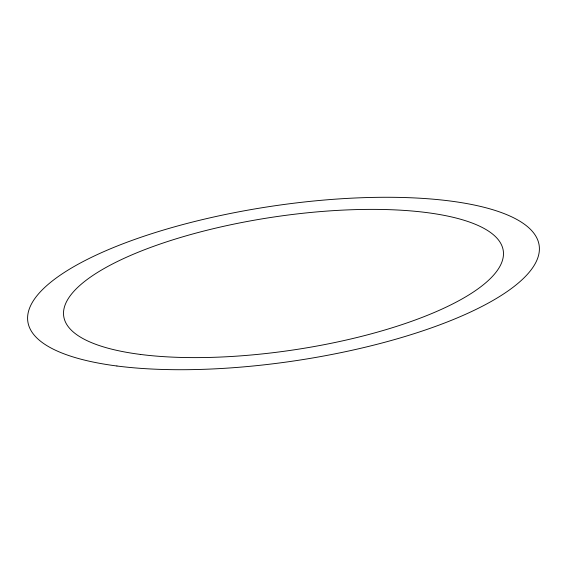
<?xml version="1.0" encoding="UTF-8"?>
<svg xmlns="http://www.w3.org/2000/svg" width="567" height="567" viewBox="0 0 567 567"><rect width="100%" height="100%" fill="white"/><g stroke="black" fill="none" stroke-linecap="round" stroke-linejoin="round"><path stroke-width="0.85" d="M116.922 365.998A258.481 78.154 -8.5 0 0 535.021 263.953A258.481 78.154 -8.5 0 0 198.556 220.542A258.481 78.154 -8.5 0 0 116.922 365.998M140.311 354.418A222.193 67.182 -8.5 0 0 499.711 266.696A222.193 67.182 -8.5 0 0 210.477 229.38A222.193 67.182 -8.5 0 0 140.311 354.418"/></g></svg>
